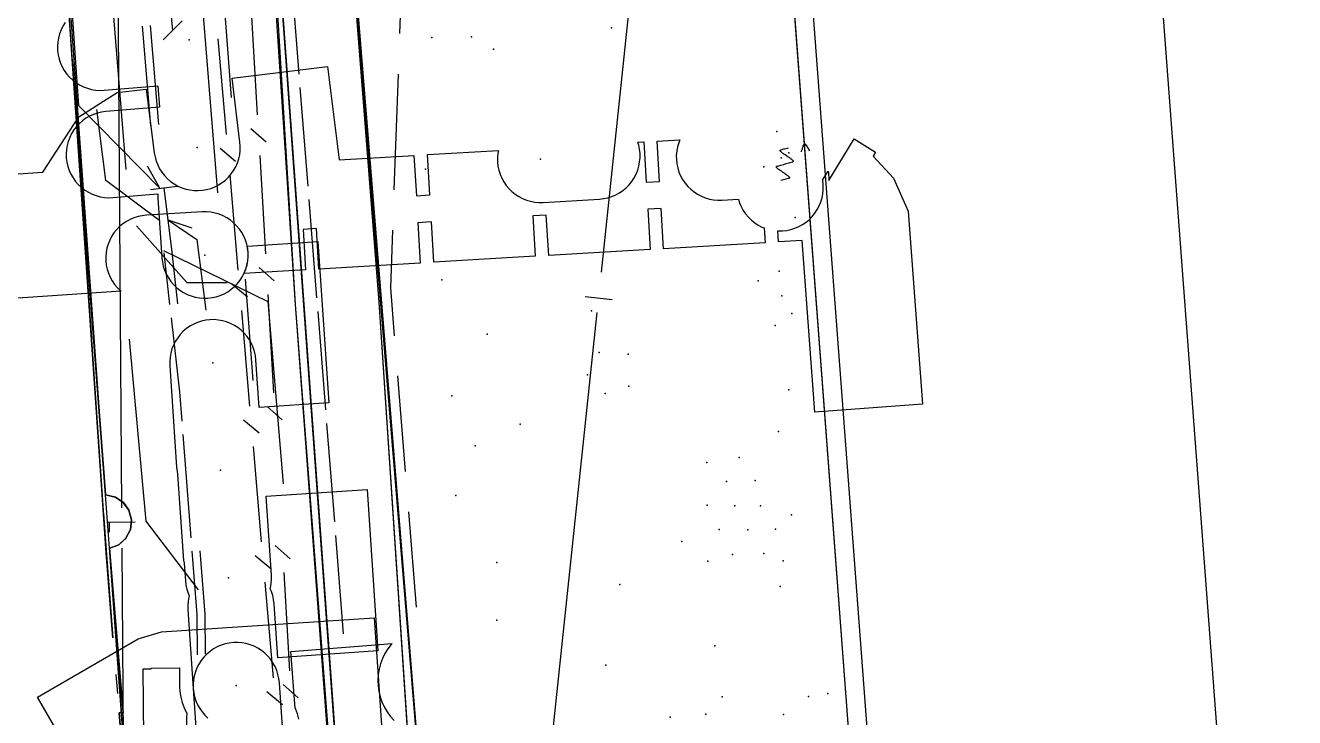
# Model space of a CAD drawing. Header units: metres. Extents: x -3903 to -3714, y 4981 to 6033.
# Drawn here: x -3839.94 to -3792.9, y 5831.42 to 5857.09 of the extents above; entities that cross this region are included whole.
import ezdxf

# ---------------------------------------------------------------- set-up
doc = ezdxf.new("R2010")
doc.units = ezdxf.units.M
for name, color, linetype in [('BOUNDARY', 7, 'Continuous'), ('BUILDING', 7, 'Continuous'), ('BUSH', 7, 'Continuous'), ('CURB', 7, 'Continuous'), ('ELECTR_CABLE', 7, 'Continuous'), ('ELECTR_CABLE_COMM', 7, 'Continuous'), ('GAS', 7, 'Continuous'), ('GRASS', 7, 'Continuous'), ('GROUND', 7, 'Continuous'), ('ROAD', 7, 'Continuous'), ('SEWER', 7, 'Continuous'), ('SIDEWALK_PATH', 7, 'Continuous'), ('TREE', 7, 'Continuous'), ('WATER_PIPELINE', 7, 'Continuous')]:
    doc.layers.add(name, color=color, linetype=linetype)

msp = doc.modelspace()

# ---------------------------------------------------------------- linework, layer by layer
at = {"layer": 'BOUNDARY'}
msp.add_lwpolyline([(-3813.505, 5884.97), (-3809.348, 5829.723), (-3808.658, 5829.765), (-3805.682, 5790.322), (-3805.981, 5790.292), (-3805.726, 5787.886), (-3804.982, 5785.998), (-3803.928, 5778.174), (-3804.953, 5778.108), (-3805.005, 5778.587), (-3808.506, 5778.212), (-3808.54, 5777.761), (-3815.837, 5777.061), (-3811.545, 5720.143), (-3806.209, 5720.458), (-3806.209, 5719.696), (-3800.937, 5720.001), (-3800.992, 5720.954), (-3796.858, 5721.193), (-3795.212, 5719.446), (-3793.197, 5714.31), (-3792.983, 5713.351), (-3809.906, 5709.514)], dxfattribs=at)
at = {"layer": 'BUILDING'}
msp.add_lwpolyline([(-3805.781, 5791.676), (-3812.878, 5886.002), (-3799.995, 5886.971), (-3792.898, 5792.646)], close=True, dxfattribs=at)
at = {"layer": 'BUSH'}
for p in [(-3812.571, 5851.843), (-3811.927, 5852.178), (-3825.115, 5851.759), (-3811.405, 5849.969), (-3824.51, 5847.655), (-3812.777, 5847.619), (-3811.997, 5847.979), (-3811.907, 5847.058), (-3811.534, 5846.402), (-3812.152, 5845.964), (-3818.667, 5844.962), (-3817.595, 5844.9), (-3819.11, 5844.128), (-3818.451, 5843.438), (-3817.575, 5843.716), (-3811.64, 5843.572), (-3824.129, 5843.356), (-3812.031, 5842.037), (-3823.269, 5841.496), (-3813.484, 5841.071), (-3814.678, 5840.877), (-3813.955, 5840.174), (-3812.891, 5840.213), (-3823.988, 5839.663), (-3814.665, 5839.297), (-3813.639, 5839.278), (-3812.691, 5839.278), (-3814.226, 5838.401), (-3813.162, 5838.381), (-3812.136, 5838.407), (-3813.729, 5837.465), (-3812.568, 5837.504), (-3814.642, 5837.224), (-3811.858, 5837.242), (-3811.961, 5836.286), (-3814.384, 5834.091), (-3814.116, 5832.193), (-3810.914, 5832.201), (-3810.2, 5832.318), (-3814.718, 5831.549)]:
    msp.add_point(p, dxfattribs=at)
at = {"layer": 'CURB'}
for points in [[(-3812.863, 5828.993), (-3809.797, 5788.365), (-3812.599, 5785.145), (-3821.685, 5784.568), (-3830.007, 5784.137), (-3833.155, 5786.917), (-3836.82, 5837.701), (-3836.963, 5839.683), (-3839.763, 5878.481), (-3837.177, 5881.669), (-3829.911, 5882.635), (-3815.571, 5885.812)], [(-3829.915, 5882.668), (-3828.985, 5874.507), (-3825.055, 5826.096)], [(-3825.102, 5784.391), (-3831.608, 5874.193), (-3831.756, 5875.825), (-3832.822, 5876.732), (-3839.603, 5876.261)], [(-3837.62, 5847.396), (-3837.572, 5846.696)], [(-3837.538, 5846.197), (-3837.491, 5845.497)], [(-3837.047, 5839.005), (-3836.999, 5838.305)], [(-3836.582, 5833.016), (-3836.525, 5832.317)]]:
    msp.add_lwpolyline(points, dxfattribs=at)
at = {"layer": 'ELECTR_CABLE'}
for points in [[(-3836.029, 5861.61), (-3833.496, 5859.293), (-3832.823, 5850.874)], [(-3834.957, 5851.055), (-3837.959, 5854.109), (-3838.424, 5860.908)], [(-3825.912, 5861.069), (-3826.068, 5856.782)], [(-3829.79, 5855.282), (-3830.079, 5858.934)], [(-3835.611, 5857.055), (-3835.305, 5853.371)], [(-3835.311, 5857.086), (-3835.005, 5853.408)], [(-3826.123, 5855.283), (-3826.278, 5850.996)], [(-3829.461, 5851.131), (-3829.75, 5854.784)], [(-3834.96, 5849.84), (-3836.96, 5851.34), (-3837.291, 5853.964)], [(-3811.721, 5852.249), (-3811.734, 5852.257), (-3811.777, 5852.286), (-3811.796, 5852.298), (-3811.824, 5852.318), (-3811.856, 5852.339), (-3811.877, 5852.355), (-3811.897, 5852.37), (-3811.911, 5852.382), (-3811.925, 5852.394), (-3811.934, 5852.402), (-3811.941, 5852.409), (-3811.947, 5852.416), (-3811.949, 5852.419), (-3811.951, 5852.422), (-3811.955, 5852.427), (-3811.958, 5852.43), (-3811.959, 5852.433), (-3811.961, 5852.436), (-3811.962, 5852.439), (-3811.963, 5852.443), (-3811.964, 5852.445), (-3811.964, 5852.447), (-3811.965, 5852.449), (-3811.965, 5852.45), (-3811.965, 5852.452), (-3811.965, 5852.454), (-3811.964, 5852.456), (-3811.964, 5852.457), (-3811.964, 5852.458), (-3811.963, 5852.459), (-3811.963, 5852.46), (-3811.962, 5852.461), (-3811.961, 5852.462), (-3811.961, 5852.464), (-3811.959, 5852.465), (-3811.958, 5852.466), (-3811.957, 5852.467), (-3811.956, 5852.468), (-3811.955, 5852.469), (-3811.953, 5852.47), (-3811.952, 5852.471), (-3811.951, 5852.472), (-3811.948, 5852.473), (-3811.946, 5852.474), (-3811.942, 5852.476), (-3811.938, 5852.477), (-3811.934, 5852.478), (-3811.926, 5852.48), (-3811.83, 5852.506), (-3811.798, 5852.514), (-3811.692, 5852.542), (-3811.65, 5852.553)], [(-3811.171, 5852.397), (-3811.168, 5852.412), (-3811.156, 5852.461), (-3811.15, 5852.483), (-3811.141, 5852.517), (-3811.131, 5852.554), (-3811.124, 5852.579), (-3811.116, 5852.603), (-3811.109, 5852.62), (-3811.102, 5852.638), (-3811.098, 5852.648), (-3811.093, 5852.657), (-3811.089, 5852.665), (-3811.087, 5852.668), (-3811.085, 5852.671), (-3811.082, 5852.677), (-3811.079, 5852.68), (-3811.077, 5852.683), (-3811.075, 5852.685), (-3811.072, 5852.687), (-3811.069, 5852.69), (-3811.067, 5852.691), (-3811.066, 5852.692), (-3811.064, 5852.693), (-3811.063, 5852.693), (-3811.061, 5852.694), (-3811.059, 5852.694), (-3811.058, 5852.695), (-3811.056, 5852.695), (-3811.055, 5852.695), (-3811.054, 5852.695), (-3811.052, 5852.695), (-3811.051, 5852.694), (-3811.05, 5852.694), (-3811.049, 5852.694), (-3811.047, 5852.693), (-3811.045, 5852.692), (-3811.044, 5852.692), (-3811.043, 5852.691), (-3811.041, 5852.69), (-3811.04, 5852.689), (-3811.039, 5852.688), (-3811.038, 5852.687), (-3811.035, 5852.685), (-3811.034, 5852.683), (-3811.031, 5852.681), (-3811.028, 5852.677), (-3811.026, 5852.674), (-3811.021, 5852.667), (-3810.965, 5852.585), (-3810.947, 5852.557), (-3810.885, 5852.466), (-3810.861, 5852.431)], [(-3834.957, 5851.055), (-3835.409, 5851.872)], [(-3811.863, 5851.641), (-3811.876, 5851.65), (-3811.919, 5851.678), (-3811.938, 5851.691), (-3811.966, 5851.71), (-3811.998, 5851.732), (-3812.019, 5851.747), (-3812.039, 5851.762), (-3812.053, 5851.774), (-3812.068, 5851.787), (-3812.076, 5851.795), (-3812.083, 5851.802), (-3812.089, 5851.808), (-3812.091, 5851.811), (-3812.094, 5851.814), (-3812.097, 5851.819), (-3812.1, 5851.823), (-3812.101, 5851.826), (-3812.103, 5851.829), (-3812.104, 5851.832), (-3812.105, 5851.835), (-3812.106, 5851.838), (-3812.106, 5851.839), (-3812.107, 5851.841), (-3812.107, 5851.843), (-3812.107, 5851.844), (-3812.107, 5851.846), (-3812.106, 5851.848), (-3812.106, 5851.85), (-3812.106, 5851.851), (-3812.105, 5851.852), (-3812.105, 5851.853), (-3812.104, 5851.854), (-3812.103, 5851.855), (-3812.103, 5851.856), (-3812.101, 5851.857), (-3812.1, 5851.859), (-3812.099, 5851.86), (-3812.098, 5851.861), (-3812.097, 5851.862), (-3812.095, 5851.863), (-3812.094, 5851.863), (-3812.093, 5851.864), (-3812.09, 5851.866), (-3812.088, 5851.867), (-3812.085, 5851.868), (-3812.08, 5851.869), (-3812.076, 5851.871), (-3812.068, 5851.873), (-3811.972, 5851.899), (-3811.94, 5851.907), (-3811.834, 5851.934), (-3811.792, 5851.945)], [(-3811.721, 5852.249), (-3811.708, 5852.241), (-3811.666, 5852.213), (-3811.647, 5852.2), (-3811.618, 5852.181), (-3811.587, 5852.159), (-3811.566, 5852.144), (-3811.545, 5852.128), (-3811.531, 5852.116), (-3811.517, 5852.104), (-3811.508, 5852.096), (-3811.501, 5852.089), (-3811.496, 5852.082), (-3811.493, 5852.08), (-3811.491, 5852.077), (-3811.487, 5852.071), (-3811.485, 5852.068), (-3811.483, 5852.065), (-3811.481, 5852.062), (-3811.48, 5852.059), (-3811.479, 5852.055), (-3811.478, 5852.053), (-3811.478, 5852.051), (-3811.478, 5852.05), (-3811.478, 5852.048), (-3811.478, 5852.047), (-3811.478, 5852.044), (-3811.478, 5852.043), (-3811.479, 5852.041), (-3811.479, 5852.04), (-3811.479, 5852.039), (-3811.48, 5852.038), (-3811.48, 5852.037), (-3811.481, 5852.036), (-3811.482, 5852.035), (-3811.483, 5852.033), (-3811.484, 5852.032), (-3811.485, 5852.031), (-3811.486, 5852.03), (-3811.488, 5852.029), (-3811.489, 5852.028), (-3811.49, 5852.027), (-3811.492, 5852.026), (-3811.494, 5852.025), (-3811.497, 5852.024), (-3811.5, 5852.023), (-3811.504, 5852.021), (-3811.508, 5852.02), (-3811.516, 5852.018), (-3811.612, 5851.992), (-3811.644, 5851.984), (-3811.751, 5851.956), (-3811.792, 5851.945)], [(-3811.863, 5851.641), (-3811.85, 5851.633), (-3811.808, 5851.605), (-3811.789, 5851.592), (-3811.76, 5851.573), (-3811.729, 5851.551), (-3811.708, 5851.536), (-3811.687, 5851.521), (-3811.673, 5851.509), (-3811.659, 5851.496), (-3811.65, 5851.488), (-3811.643, 5851.481), (-3811.638, 5851.475), (-3811.635, 5851.472), (-3811.633, 5851.469), (-3811.629, 5851.464), (-3811.627, 5851.46), (-3811.625, 5851.457), (-3811.623, 5851.454), (-3811.622, 5851.451), (-3811.621, 5851.448), (-3811.62, 5851.445), (-3811.62, 5851.444), (-3811.62, 5851.442), (-3811.62, 5851.44), (-3811.62, 5851.439), (-3811.62, 5851.437), (-3811.62, 5851.435), (-3811.621, 5851.433), (-3811.621, 5851.432), (-3811.621, 5851.431), (-3811.622, 5851.43), (-3811.622, 5851.429), (-3811.623, 5851.428), (-3811.624, 5851.427), (-3811.625, 5851.426), (-3811.626, 5851.424), (-3811.627, 5851.423), (-3811.628, 5851.422), (-3811.63, 5851.421), (-3811.631, 5851.42), (-3811.632, 5851.42), (-3811.634, 5851.419), (-3811.636, 5851.417), (-3811.639, 5851.416), (-3811.642, 5851.415), (-3811.646, 5851.413), (-3811.65, 5851.412), (-3811.658, 5851.41), (-3811.754, 5851.384), (-3811.786, 5851.376), (-3811.893, 5851.348), (-3811.934, 5851.338)], [(-3835.306, 5851.008), (-3834.314, 5851.132)], [(-3834.81, 5851.07), (-3834.51, 5848.68)], [(-3829.133, 5846.981), (-3829.422, 5850.633)], [(-3835.815, 5849.659), (-3833.951, 5847.56), (-3832.454, 5847.56)], [(-3834.66, 5849.875), (-3833.578, 5849.152), (-3833.249, 5846.528)], [(-3834.66, 5849.875), (-3833.773, 5849.583)], [(-3826.333, 5849.497), (-3826.411, 5847.353)], [(-3834.816, 5848.748), (-3830.957, 5846.851), (-3830.382, 5840.096)], [(-3834.81, 5848.65), (-3834.595, 5846.74)], [(-3834.51, 5848.68), (-3834.295, 5846.769)], [(-3826.411, 5847.353), (-3826.268, 5845.584)], [(-3834.539, 5846.243), (-3834.23, 5843.5), (-3834.146, 5842.42)], [(-3828.804, 5842.83), (-3829.093, 5846.482)], [(-3833.521, 5836.156), (-3835.466, 5838.712), (-3836.084, 5845.457)], [(-3826.148, 5844.089), (-3825.862, 5840.55)], [(-3828.475, 5838.679), (-3828.764, 5842.332)], [(-3834.108, 5841.921), (-3833.81, 5838.089)], [(-3825.742, 5839.055), (-3825.456, 5835.516)], [(-3828.147, 5834.529), (-3828.436, 5838.181)], [(-3833.772, 5837.59), (-3833.59, 5835.25), (-3833.576, 5833.753)], [(-3833.472, 5837.613), (-3833.29, 5835.26), (-3833.276, 5833.773)], [(-3829.805, 5831.367), (-3829.857, 5831.567), (-3829.928, 5831.76), (-3829.935, 5831.775), (-3830.101, 5833.873), (-3826.35, 5834.169), (-3826.38, 5834.137), (-3826.505, 5833.973), (-3826.613, 5833.797), (-3826.703, 5833.612), (-3826.775, 5833.419), (-3826.828, 5833.22), (-3826.86, 5833.016), (-3826.873, 5832.811), (-3826.865, 5832.605), (-3826.838, 5832.4), (-3826.79, 5832.2), (-3826.723, 5832.005), (-3826.637, 5831.818), (-3826.533, 5831.64), (-3826.413, 5831.473), (-3826.276, 5831.318)]]:
    msp.add_lwpolyline(points, dxfattribs=at)
msp.add_lwpolyline([(-3834.227, 5833.264), (-3834.221, 5832.591), (-3834.209, 5832.386), (-3834.177, 5832.182), (-3834.125, 5831.983), (-3834.053, 5831.789), (-3833.964, 5831.604), (-3833.958, 5831.595), (-3833.966, 5831.405), (-3833.947, 5829.405), (-3835.536, 5829.391), (-3835.572, 5833.235), (-3835.272, 5833.238), (-3835.272, 5833.255)], close=True, dxfattribs=at)
at = {"layer": 'ELECTR_CABLE_COMM'}
for points in [[(-3834.663, 5858.741), (-3834.48, 5856.902)], [(-3832.296, 5854.418), (-3832.581, 5858.171)], [(-3834.834, 5856.548), (-3834.127, 5857.255)], [(-3831.554, 5857.423), (-3831.342, 5853.767)], [(-3832.801, 5856.584), (-3832.496, 5853.043)], [(-3831.578, 5853.267), (-3831.019, 5852.769)], [(-3832.718, 5852.537), (-3832.145, 5852.054)], [(-3831.255, 5852.269), (-3831.043, 5848.613)], [(-3832.367, 5851.548), (-3832.062, 5848.007)], [(-3831.279, 5848.114), (-3830.72, 5847.615)], [(-3831.499, 5843.92), (-3831.784, 5847.673)], [(-3832.285, 5847.501), (-3831.711, 5847.019)], [(-3830.956, 5847.116), (-3830.744, 5843.46)], [(-3831.933, 5846.513), (-3831.629, 5842.971)], [(-3830.98, 5842.96), (-3830.421, 5842.462)], [(-3831.851, 5842.465), (-3831.277, 5841.983)], [(-3831.5, 5841.477), (-3831.195, 5837.935)], [(-3830.681, 5837.807), (-3830.122, 5837.308)], [(-3831.417, 5837.43), (-3830.844, 5836.947)], [(-3830.358, 5836.809), (-3830.146, 5833.153)], [(-3831.066, 5836.441), (-3830.761, 5832.9)], [(-3830.382, 5832.653), (-3829.823, 5832.155)], [(-3830.984, 5832.394), (-3830.41, 5831.911)]]:
    msp.add_lwpolyline(points, dxfattribs=at)
at = {"layer": 'GAS'}
for points in [[(-3847.366, 5851.104), (-3839.292, 5851.644), (-3837.963, 5853.697), (-3836.532, 5854.595), (-3835.456, 5854.729), (-3835.16, 5852.365), (-3835.133, 5852.211), (-3835.091, 5852.059), (-3835.034, 5851.913), (-3834.964, 5851.773), (-3834.879, 5851.64), (-3834.783, 5851.517), (-3834.674, 5851.403), (-3834.555, 5851.301), (-3834.427, 5851.211), (-3834.29, 5851.133), (-3834.146, 5851.07), (-3833.997, 5851.021), (-3833.844, 5850.987), (-3833.688, 5850.968), (-3833.531, 5850.964), (-3833.374, 5850.976), (-3833.22, 5851.003), (-3833.068, 5851.045), (-3832.922, 5851.102), (-3832.782, 5851.173), (-3832.649, 5851.257), (-3832.526, 5851.354), (-3832.412, 5851.462), (-3832.31, 5851.581), (-3832.22, 5851.71), (-3832.142, 5851.847), (-3832.079, 5851.99), (-3832.03, 5852.139), (-3831.996, 5852.293), (-3831.977, 5852.449), (-3831.973, 5852.606), (-3831.985, 5852.762), (-3832.28, 5855.126), (-3828.736, 5855.569), (-3828.303, 5852.106), (-3825.536, 5852.269), (-3825.448, 5850.772), (-3824.949, 5850.801), (-3825.037, 5852.298), (-3822.407, 5852.453), (-3822.428, 5852.342), (-3822.442, 5852.186), (-3822.44, 5852.029), (-3822.423, 5851.873), (-3822.391, 5851.719), (-3822.344, 5851.569), (-3822.283, 5851.425), (-3822.207, 5851.287), (-3822.119, 5851.157), (-3822.018, 5851.037), (-3821.906, 5850.927), (-3821.784, 5850.829), (-3821.652, 5850.743), (-3821.513, 5850.67), (-3821.367, 5850.611), (-3821.217, 5850.567), (-3821.062, 5850.538), (-3820.906, 5850.524), (-3820.749, 5850.526), (-3818.663, 5850.648), (-3818.507, 5850.665), (-3818.353, 5850.697), (-3818.203, 5850.744), (-3818.059, 5850.806), (-3817.921, 5850.881), (-3817.791, 5850.969), (-3817.671, 5851.07), (-3817.561, 5851.182), (-3817.462, 5851.305), (-3817.376, 5851.436), (-3817.304, 5851.575), (-3817.245, 5851.721), (-3817.201, 5851.871), (-3817.172, 5852.026), (-3817.158, 5852.182), (-3817.159, 5852.339), (-3817.176, 5852.495), (-3817.208, 5852.649), (-3817.242, 5852.758), (-3817.019, 5852.771), (-3816.931, 5851.274), (-3816.431, 5851.304), (-3816.52, 5852.801), (-3815.678, 5852.85), (-3815.726, 5852.73), (-3815.77, 5852.58), (-3815.799, 5852.425), (-3815.813, 5852.269), (-3815.812, 5852.112), (-3815.795, 5851.956), (-3815.763, 5851.802), (-3815.716, 5851.652), (-3815.654, 5851.508), (-3815.579, 5851.37), (-3815.49, 5851.24), (-3815.39, 5851.12), (-3815.278, 5851.01), (-3815.155, 5850.912), (-3815.024, 5850.826), (-3814.885, 5850.753), (-3814.739, 5850.694), (-3814.588, 5850.65), (-3814.434, 5850.621), (-3814.278, 5850.607), (-3814.121, 5850.609), (-3813.511, 5850.644), (-3813.47, 5850.512), (-3813.408, 5850.367), (-3813.333, 5850.229), (-3813.244, 5850.1), (-3813.144, 5849.979), (-3813.031, 5849.869), (-3812.909, 5849.771), (-3812.778, 5849.685), (-3812.638, 5849.612), (-3812.557, 5849.58), (-3812.525, 5849.03), (-3816.284, 5848.808), (-3816.373, 5850.305), (-3816.872, 5850.276), (-3816.783, 5848.778), (-3820.543, 5848.557), (-3820.631, 5850.054), (-3821.13, 5850.025), (-3821.042, 5848.527), (-3824.801, 5848.305), (-3824.89, 5849.803), (-3825.389, 5849.773), (-3825.301, 5848.276), (-3829.06, 5848.054), (-3829.148, 5849.552), (-3829.647, 5849.522), (-3829.559, 5848.025), (-3831.836, 5847.89), (-3831.83, 5847.903), (-3831.771, 5848.048), (-3831.727, 5848.199), (-3831.698, 5848.353), (-3831.684, 5848.51), (-3831.686, 5848.667), (-3831.702, 5848.823), (-3831.735, 5848.976), (-3831.782, 5849.126), (-3831.843, 5849.271), (-3831.918, 5849.409), (-3832.007, 5849.538), (-3832.108, 5849.659), (-3832.22, 5849.769), (-3832.342, 5849.867), (-3832.473, 5849.953), (-3832.613, 5850.026), (-3832.758, 5850.084), (-3832.909, 5850.128), (-3833.063, 5850.158), (-3833.22, 5850.172), (-3833.377, 5850.17), (-3835.454, 5850.048), (-3835.61, 5850.031), (-3835.764, 5849.999), (-3835.914, 5849.952), (-3836.058, 5849.89), (-3836.196, 5849.815), (-3836.326, 5849.727), (-3836.446, 5849.626), (-3836.556, 5849.514), (-3836.655, 5849.391), (-3836.741, 5849.26), (-3836.813, 5849.121), (-3836.872, 5848.975), (-3836.916, 5848.824), (-3836.945, 5848.67), (-3836.959, 5848.514), (-3836.958, 5848.357), (-3836.941, 5848.201), (-3836.909, 5848.047), (-3836.862, 5847.897), (-3836.8, 5847.753), (-3836.725, 5847.615), (-3836.636, 5847.485), (-3836.535, 5847.365), (-3836.423, 5847.255), (-3836.39, 5847.228), (-3847.154, 5846.508)], [(-3837.49, 5828.719), (-3839.49, 5832.183), (-3835.758, 5834.339), (-3834.891, 5834.602), (-3827.009, 5835.129), (-3826.742, 5831.138)], [(-3830.402, 5830.893), (-3830.524, 5832.717), (-3830.542, 5832.873), (-3830.576, 5833.027), (-3830.624, 5833.176), (-3830.687, 5833.32), (-3830.763, 5833.457), (-3830.853, 5833.586), (-3830.954, 5833.706), (-3831.067, 5833.815), (-3831.19, 5833.913), (-3831.323, 5833.997), (-3831.462, 5834.069), (-3831.608, 5834.127), (-3831.759, 5834.169), (-3831.914, 5834.197), (-3832.07, 5834.21), (-3832.227, 5834.207), (-3832.383, 5834.189), (-3832.537, 5834.156), (-3832.686, 5834.107), (-3832.83, 5834.045), (-3832.967, 5833.968), (-3833.096, 5833.879), (-3833.216, 5833.777), (-3833.325, 5833.664), (-3833.423, 5833.541), (-3833.507, 5833.409), (-3833.579, 5833.269), (-3833.637, 5833.123), (-3833.679, 5832.972), (-3833.707, 5832.818), (-3833.72, 5832.661), (-3833.717, 5832.504), (-3833.462, 5828.684)]]:
    msp.add_lwpolyline(points, dxfattribs=at)
msp.add_lwpolyline([(-3810.176, 5851.672), (-3810.157, 5851.343), (-3809.226, 5852.876), (-3808.428, 5852.392), (-3808.523, 5852.235), (-3807.761, 5851.424), (-3807.224, 5850.204), (-3806.687, 5843.046), (-3810.676, 5842.747), (-3811.153, 5849.111), (-3812.026, 5849.059), (-3812.05, 5849.468), (-3812.031, 5849.467), (-3811.874, 5849.468), (-3811.718, 5849.485), (-3811.565, 5849.517), (-3811.415, 5849.564), (-3811.27, 5849.626), (-3811.133, 5849.701), (-3811.003, 5849.79), (-3810.883, 5849.891), (-3810.773, 5850.003), (-3810.674, 5850.125), (-3810.588, 5850.257), (-3810.516, 5850.396), (-3810.457, 5850.541), (-3810.413, 5850.692), (-3810.384, 5850.846), (-3810.37, 5851.003), (-3810.371, 5851.16), (-3810.384, 5851.377), (-3810.353, 5851.416), (-3810.267, 5851.547), (-3810.202, 5851.67)], close=True, dxfattribs=at)
at = {"layer": 'GRASS'}
for points in [[(-3813.6, 5886.236), (-3809.348, 5829.723), (-3815.334, 5829.005), (-3824.436, 5828.307), (-3824.668, 5830.757), (-3825.43, 5830.706), (-3828.985, 5874.507), (-3829.911, 5882.635)], [(-3831.608, 5874.193), (-3829.937, 5846.736), (-3828.313, 5825.563), (-3826.555, 5804.401)]]:
    msp.add_lwpolyline(points, close=True, dxfattribs=at)
msp.add_lwpolyline([(-3830.844, 5860.46), (-3829.937, 5846.736), (-3828.724, 5830.532), (-3826.535, 5804.163), (-3825.102, 5784.391), (-3830.007, 5784.137), (-3831.171, 5784.307), (-3832.148, 5784.885), (-3832.843, 5785.784), (-3833.155, 5786.917), (-3836.806, 5837.704), (-3836.466, 5837.841), (-3836.206, 5838.082), (-3836.045, 5838.399), (-3836.007, 5838.763), (-3836.102, 5839.117), (-3836.311, 5839.404), (-3836.606, 5839.601), (-3836.963, 5839.683), (-3839.603, 5876.261)], dxfattribs=at)
at = {"layer": 'GROUND'}
for points in [[(-3813.505, 5884.97), (-3809.348, 5829.723), (-3808.658, 5829.765), (-3808.635, 5829.466), (-3812.863, 5828.993), (-3812.47, 5823.783), (-3824.3, 5826.05), (-3824.174, 5824.878), (-3818.263, 5823.839), (-3812.392, 5822.753), (-3809.819, 5788.654)], [(-3831.608, 5874.193), (-3825.102, 5784.391), (-3830.007, 5784.137), (-3831.171, 5784.307), (-3832.148, 5784.885), (-3832.843, 5785.784), (-3833.154, 5786.915), (-3835.564, 5820.399), (-3836.468, 5831.606), (-3836.32, 5831.618), (-3836.82, 5837.701), (-3836.477, 5837.834), (-3836.212, 5838.073), (-3836.048, 5838.39), (-3836.007, 5838.756), (-3836.1, 5839.112), (-3836.308, 5839.402), (-3836.604, 5839.601), (-3836.963, 5839.683), (-3838.191, 5855.745), (-3837.053, 5839.099), (-3836.692, 5834.379), (-3836.947, 5837.539), (-3839.763, 5878.481)], [(-3821.665, 5784.568), (-3824.134, 5814.749), (-3823.835, 5814.906), (-3823.61, 5815.146), (-3823.474, 5815.445), (-3823.445, 5815.782), (-3823.528, 5816.109), (-3823.71, 5816.383), (-3823.971, 5816.584), (-3824.292, 5816.69), (-3824.972, 5824.983), (-3825.055, 5826.096), (-3827.958, 5861.294)]]:
    msp.add_lwpolyline(points, dxfattribs=at)
at = {"layer": 'ROAD'}
msp.add_lwpolyline([(-3839.763, 5878.48), (-3838.2, 5855.755), (-3838.199, 5855.751), (-3838.197, 5855.749), (-3838.195, 5855.747), (-3838.191, 5855.746), (-3838.191, 5855.745), (-3836.964, 5839.691), (-3836.962, 5839.687), (-3836.96, 5839.683), (-3836.956, 5839.682), (-3836.605, 5839.601), (-3836.604, 5839.6), (-3836.309, 5839.403), (-3836.308, 5839.401), (-3836.101, 5839.113), (-3836.1, 5839.111), (-3836.007, 5838.757), (-3836.007, 5838.755), (-3836.048, 5838.391), (-3836.049, 5838.39), (-3836.212, 5838.074), (-3836.213, 5838.073), (-3836.476, 5837.835), (-3836.478, 5837.834), (-3836.813, 5837.704), (-3836.817, 5837.702), (-3836.819, 5837.698), (-3836.819, 5837.694), (-3836.32, 5831.619), (-3836.32, 5831.618), (-3836.321, 5831.618), (-3836.458, 5831.607), (-3836.462, 5831.606), (-3836.465, 5831.603), (-3836.467, 5831.6), (-3836.468, 5831.596), (-3835.564, 5820.399)], dxfattribs=at)
at = {"layer": 'SEWER'}
msp.add_lwpolyline([(-3838.465, 5857.191), (-3838.548, 5857.057), (-3838.618, 5856.917), (-3838.673, 5856.77), (-3838.714, 5856.618), (-3838.739, 5856.463), (-3838.75, 5856.306), (-3838.745, 5856.15), (-3838.724, 5855.994), (-3838.689, 5855.841), (-3838.638, 5855.692), (-3838.574, 5855.549), (-3838.495, 5855.413), (-3838.404, 5855.285), (-3838.3, 5855.167), (-3838.186, 5855.06), (-3838.061, 5854.964), (-3837.928, 5854.881), (-3837.787, 5854.812), (-3837.64, 5854.756), (-3837.489, 5854.716), (-3837.334, 5854.69), (-3837.177, 5854.68), (-3837.02, 5854.685), (-3835.027, 5854.847), (-3834.963, 5854.056), (-3836.956, 5853.894), (-3837.112, 5853.873), (-3837.265, 5853.838), (-3837.413, 5853.787), (-3837.556, 5853.723), (-3837.692, 5853.644), (-3837.82, 5853.553), (-3837.938, 5853.449), (-3838.046, 5853.335), (-3838.141, 5853.21), (-3838.224, 5853.077), (-3838.294, 5852.936), (-3838.349, 5852.789), (-3838.39, 5852.638), (-3838.416, 5852.483), (-3838.426, 5852.326), (-3838.421, 5852.169), (-3838.401, 5852.014), (-3838.365, 5851.861), (-3838.315, 5851.712), (-3838.25, 5851.569), (-3838.171, 5851.433), (-3838.08, 5851.305), (-3837.977, 5851.187), (-3837.862, 5851.08), (-3837.738, 5850.984), (-3837.604, 5850.901), (-3837.464, 5850.831), (-3837.317, 5850.776), (-3837.165, 5850.735), (-3837.01, 5850.71), (-3836.853, 5850.699), (-3836.696, 5850.704), (-3835.03, 5850.84), (-3835.027, 5850.684), (-3834.879, 5848.466), (-3834.861, 5848.31), (-3834.828, 5848.157), (-3834.779, 5848.007), (-3834.717, 5847.863), (-3834.64, 5847.726), (-3834.551, 5847.597), (-3834.449, 5847.478), (-3834.336, 5847.368), (-3834.213, 5847.271), (-3834.081, 5847.186), (-3833.941, 5847.115), (-3833.795, 5847.057), (-3833.644, 5847.014), (-3833.49, 5846.986), (-3833.333, 5846.974), (-3833.176, 5846.976), (-3833.02, 5846.994), (-3832.867, 5847.028), (-3832.717, 5847.076), (-3832.573, 5847.139), (-3832.436, 5847.215), (-3832.307, 5847.305), (-3832.188, 5847.406), (-3832.078, 5847.519), (-3831.981, 5847.642), (-3831.896, 5847.775), (-3831.825, 5847.914), (-3831.767, 5848.06), (-3831.724, 5848.211), (-3831.696, 5848.366), (-3831.684, 5848.523), (-3831.686, 5848.679), (-3831.701, 5848.902), (-3829.098, 5849.076), (-3828.698, 5843.09), (-3831.277, 5842.917), (-3831.395, 5844.686), (-3831.414, 5844.842), (-3831.447, 5844.995), (-3831.495, 5845.145), (-3831.558, 5845.288), (-3831.634, 5845.426), (-3831.724, 5845.555), (-3831.826, 5845.674), (-3831.939, 5845.783), (-3832.062, 5845.881), (-3832.194, 5845.966), (-3832.334, 5846.037), (-3832.48, 5846.095), (-3832.631, 5846.137), (-3832.785, 5846.165), (-3832.942, 5846.178), (-3833.099, 5846.175), (-3833.255, 5846.157), (-3833.408, 5846.124), (-3833.558, 5846.075), (-3833.701, 5846.013), (-3833.839, 5845.936), (-3833.968, 5845.847), (-3834.087, 5845.745), (-3834.196, 5845.632), (-3834.294, 5845.509), (-3834.379, 5845.377), (-3834.45, 5845.237), (-3834.508, 5845.091), (-3834.55, 5844.94), (-3834.578, 5844.785), (-3834.591, 5844.629), (-3834.588, 5844.472), (-3834.336, 5840.708), (-3834.318, 5840.552), (-3834.296, 5840.451), (-3834.093, 5837.42), (-3834.075, 5837.264), (-3834.051, 5837.154), (-3834.007, 5836.495), (-3833.989, 5836.339), (-3833.956, 5836.186), (-3833.907, 5836.036), (-3833.864, 5835.936), (-3833.875, 5835.895), (-3833.903, 5835.74), (-3833.916, 5835.584), (-3833.913, 5835.427), (-3833.717, 5832.504), (-3833.699, 5832.348), (-3833.666, 5832.194), (-3833.617, 5832.045), (-3833.555, 5831.901), (-3833.478, 5831.764), (-3833.389, 5831.635), (-3833.287, 5831.515), (-3833.174, 5831.406)], dxfattribs=at)
msp.add_lwpolyline([(-3827.277, 5839.88), (-3826.877, 5833.894), (-3830.587, 5833.645), (-3830.72, 5835.641), (-3830.738, 5835.797), (-3830.772, 5835.95), (-3830.82, 5836.099), (-3830.864, 5836.2), (-3830.852, 5836.24), (-3830.824, 5836.395), (-3830.812, 5836.552), (-3830.814, 5836.708), (-3831.01, 5839.63)], close=True, dxfattribs=at)
at = {"layer": 'SIDEWALK_PATH'}
msp.add_lwpolyline([(-3828.985, 5874.507), (-3826.834, 5846.828), (-3825.76, 5830.595), (-3825.479, 5826.046), (-3825.055, 5826.096), (-3824.972, 5824.983), (-3825.349, 5824.939), (-3824.572, 5816.028), (-3822.162, 5789.388), (-3821.685, 5784.568), (-3825.102, 5784.391), (-3831.608, 5874.193)], dxfattribs=at)
msp.add_lwpolyline([(-3825.479, 5826.046), (-3825.055, 5826.096), (-3828.132, 5863.406), (-3826.834, 5846.828), (-3825.815, 5831.423), (-3825.76, 5830.595)], close=True, dxfattribs=at)
at = {"layer": 'TREE'}
for p in [(-3833.863, 5856.547), (-3824.88, 5856.639), (-3823.407, 5856.66), (-3818.21, 5857), (-3822.594, 5856.212), (-3812.092, 5853.15), (-3833.573, 5852.564), (-3811.647, 5852.357), (-3820.843, 5852.123), (-3833.282, 5848.573), (-3818.957, 5846.51), (-3822.828, 5845.641), (-3832.992, 5844.579), (-3821.595, 5842.304), (-3832.702, 5840.592), (-3811.544, 5838.94), (-3815.603, 5837.953), (-3822.46, 5837.172), (-3832.411, 5836.602), (-3817.904, 5836.359), (-3822.471, 5835.031), (-3818.426, 5833.368), (-3832.121, 5832.611), (-3816.036, 5831.441), (-3811.845, 5831.54)]:
    msp.add_point(p, dxfattribs=at)
at = {"layer": 'WATER_PIPELINE'}
for points in [[(-3818.591, 5847.933), (-3815.148, 5880.597)], [(-3836.523, 5860.556), (-3836.373, 5839.204)], [(-3836.522, 5860.269), (-3836.722, 5858.04), (-3836.219, 5851.742)], [(-3819.187, 5847.032), (-3818.194, 5846.927)], [(-3822.192, 5813.777), (-3818.749, 5846.441)], [(-3835.872, 5838.666), (-3836.869, 5838.659)], [(-3836.836, 5838.659), (-3836.834, 5838.297)], [(-3836.362, 5837.704), (-3836.212, 5816.352)]]:
    msp.add_lwpolyline(points, dxfattribs=at)

doc.saveas('drawing.dxf')
